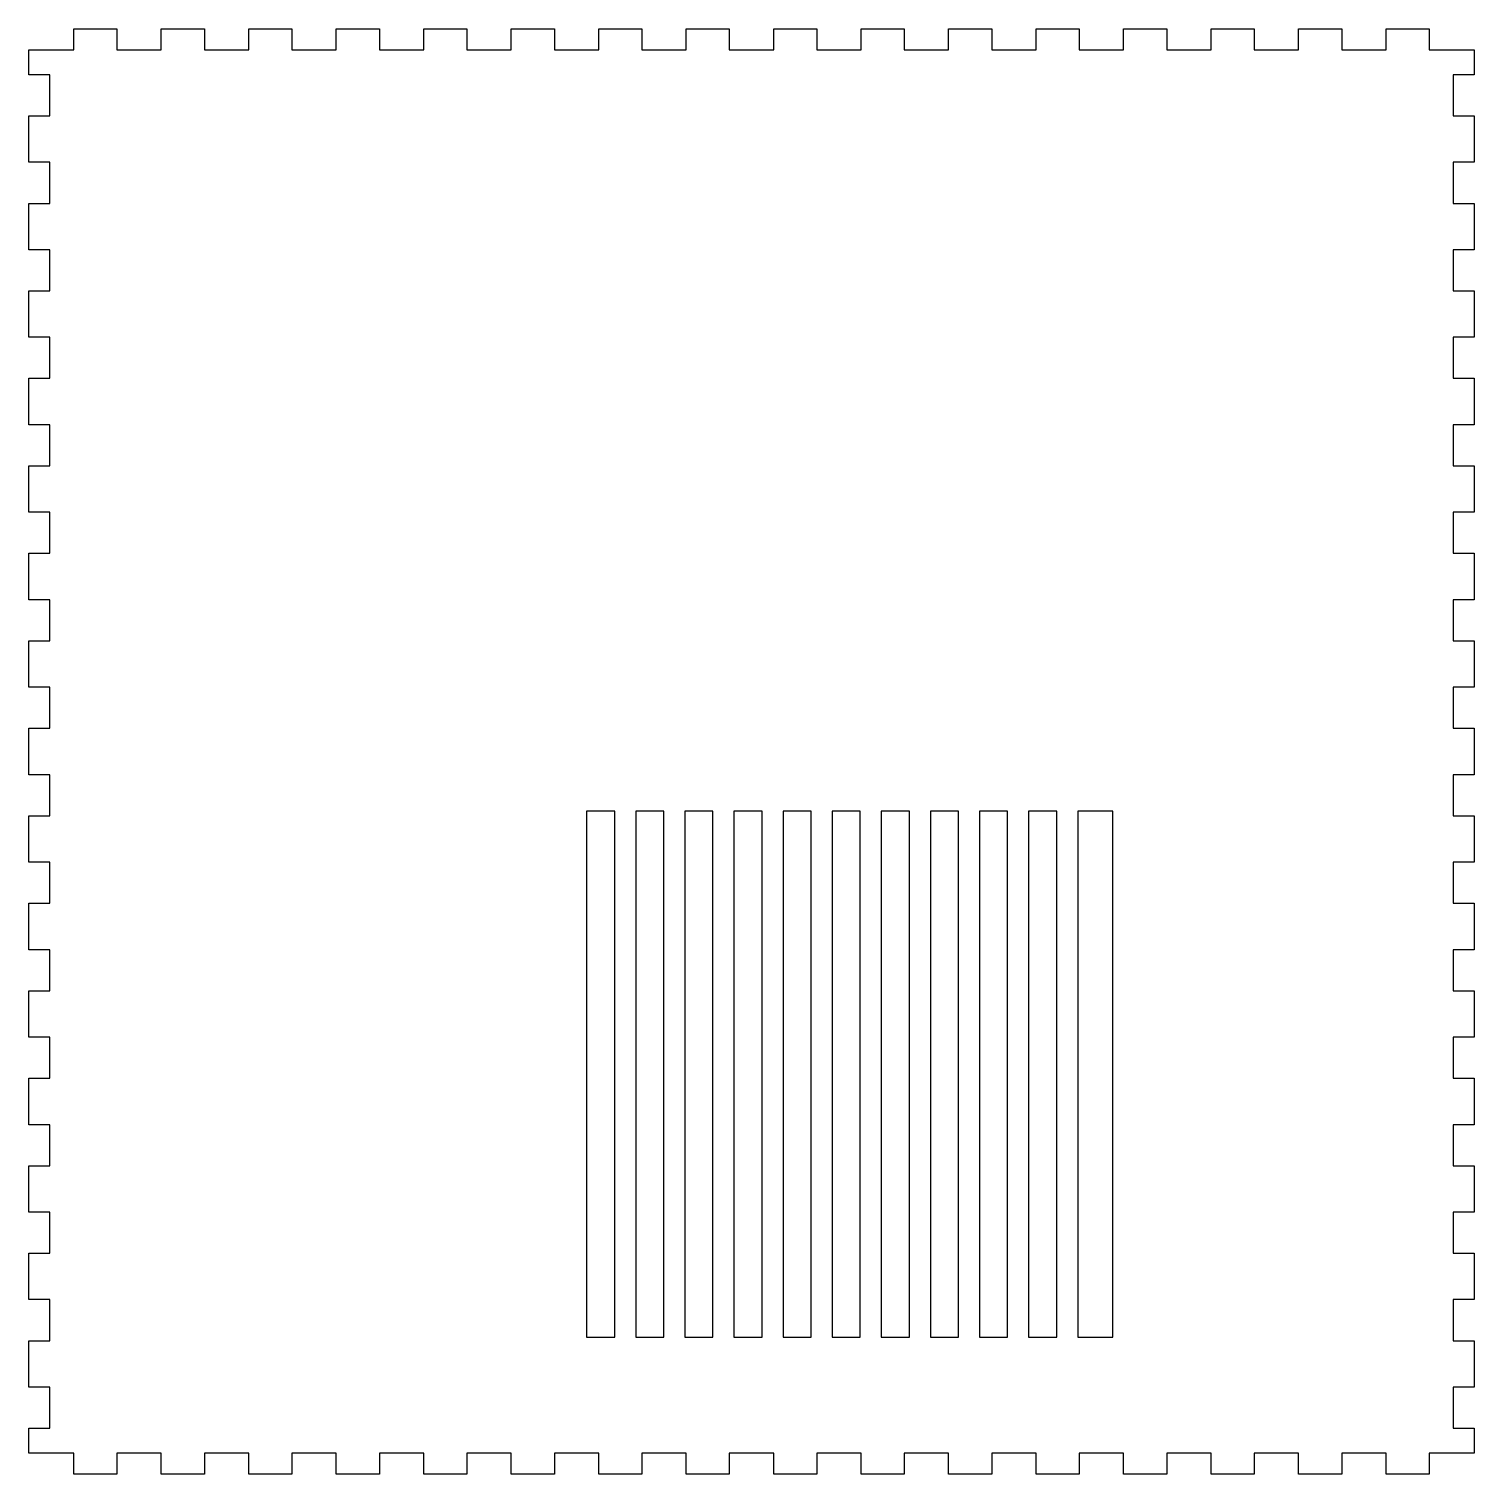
# Model space of a CAD drawing. Extents: x 0 to 206, y 0 to 207.
import ezdxf

# ---------------------------------------------------------------- set-up
doc = ezdxf.new("R2010")
doc.units = 0
doc.layers.add('Layer_1', color=7, linetype='CONTINUOUS')

msp = doc.modelspace()

# ---------------------------------------------------------------- linework, layer by layer
at = {"layer": 'Layer_1', "color": 7}
for points in [[(0.5, 203.500005), (6.89559, 203.500005), (6.89559, 206.500005), (13.04559, 206.500005), (13.04559, 203.500005), (19.36618, 203.500005), (19.36618, 206.500005), (25.51618, 206.500005), (25.51618, 203.500005), (31.83676, 203.500005), (31.83676, 206.500005), (37.98676, 206.500005), (37.98676, 203.500005), (44.30735, 203.500005), (44.30735, 206.500005), (50.45735, 206.500005), (50.45735, 203.500005), (56.77794, 203.500005), (56.77794, 206.500005), (62.92794, 206.500005), (62.92794, 203.500005), (69.24853, 203.500005), (69.24853, 206.500005), (75.39853, 206.500005), (75.39853, 203.500005), (81.71912, 203.500005), (81.71912, 206.500005), (87.86912, 206.500005), (87.86912, 203.500005), (94.18971, 203.500005), (94.18971, 206.500005), (100.33971, 206.500005), (100.33971, 203.500005), (106.66029, 203.500005), (106.66029, 206.500005), (112.81029, 206.500005), (112.81029, 203.500005), (119.13088, 203.500005), (119.13088, 206.500005), (125.28088, 206.500005), (125.28088, 203.500005), (131.60147, 203.500005), (131.60147, 206.500005), (137.75147, 206.500005), (137.75147, 203.500005), (144.07206, 203.500005), (144.07206, 206.500005), (150.22206, 206.500005), (150.22206, 203.500005), (156.54265, 203.500005), (156.54265, 206.500005), (162.69265, 206.500005), (162.69265, 203.500005), (169.01324, 203.500005), (169.01324, 206.500005), (175.16324, 206.500005), (175.16324, 203.500005), (181.48382, 203.500005), (181.48382, 206.500005), (187.63382, 206.500005), (187.63382, 203.500005), (193.95441, 203.500005), (193.95441, 206.500005), (200.10441, 206.500005), (200.10441, 203.500005), (206.5, 203.500005), (206.5, 199.954415), (203.5, 199.954415), (203.5, 194.10442), (206.5, 194.10442), (206.5, 187.48382), (203.5, 187.48382), (203.5, 181.63383), (206.5, 181.63383), (206.5, 175.01324), (203.5, 175.01324), (203.5, 169.16324), (206.5, 169.16324), (206.5, 162.54266), (203.5, 162.54266), (203.5, 156.69265), (206.5, 156.69265), (206.5, 150.07207), (203.5, 150.07207), (203.5, 144.22206), (206.5, 144.22206), (206.5, 137.60148), (203.5, 137.60148), (203.5, 131.75148), (206.5, 131.75148), (206.5, 125.13088), (203.5, 125.13088), (203.5, 119.28088), (206.5, 119.28088), (206.5, 112.66029), (203.5, 112.66029), (203.5, 106.81029), (206.5, 106.81029), (206.5, 100.18972), (203.5, 100.18972), (203.5, 94.33972), (206.5, 94.33972), (206.5, 87.71913), (203.5, 87.71913), (203.5, 81.86913), (206.5, 81.86913), (206.5, 75.24854), (203.5, 75.24854), (203.5, 69.39854), (206.5, 69.39854), (206.5, 62.77795), (203.5, 62.77795), (203.5, 56.92795), (206.5, 56.92795), (206.5, 50.30736), (203.5, 50.30736), (203.5, 44.45736), (206.5, 44.45736), (206.5, 37.83677), (203.5, 37.83677), (203.5, 31.98677), (206.5, 31.98677), (206.5, 25.36619), (203.5, 25.36619), (203.5, 19.51619), (206.5, 19.51619), (206.5, 12.89559), (203.5, 12.89559), (203.5, 7.04559), (206.5, 7.04559), (206.5, 3.5), (200.10441, 3.5), (200.10441, 0.5), (193.95441, 0.5), (193.95441, 3.5), (187.63382, 3.5), (187.63382, 0.5), (181.48382, 0.5), (181.48382, 3.5), (175.16324, 3.5), (175.16324, 0.5), (169.01324, 0.5), (169.01324, 3.5), (162.69265, 3.5), (162.69265, 0.5), (156.54265, 0.5), (156.54265, 3.5), (150.22206, 3.5), (150.22206, 0.5), (144.07206, 0.5), (144.07206, 3.5), (137.75147, 3.5), (137.75147, 0.5), (131.60147, 0.5), (131.60147, 3.5), (125.28088, 3.5), (125.28088, 0.5), (119.13088, 0.5), (119.13088, 3.5), (112.81029, 3.5), (112.81029, 0.5), (106.66029, 0.5), (106.66029, 3.5), (100.33971, 3.5), (100.33971, 0.5), (94.18971, 0.5), (94.18971, 3.5), (87.86912, 3.5), (87.86912, 0.5), (81.71912, 0.5), (81.71912, 3.5), (75.39853, 3.5), (75.39853, 0.5), (69.24853, 0.5), (69.24853, 3.5), (62.92794, 3.5), (62.92794, 0.5), (56.77794, 0.5), (56.77794, 3.5), (50.45735, 3.5), (50.45735, 0.5), (44.30735, 0.5), (44.30735, 3.5), (37.98676, 3.5), (37.98676, 0.5), (31.83676, 0.5), (31.83676, 3.5), (25.51618, 3.5), (25.51618, 0.5), (19.36618, 0.5), (19.36618, 3.5), (13.04559, 3.5), (13.04559, 0.5), (6.89559, 0.5), (6.89559, 3.5), (0.5, 3.5), (0.5, 7.04559), (3.5, 7.04559), (3.5, 12.89559), (0.5, 12.89559), (0.5, 19.51619), (3.5, 19.51619), (3.5, 25.36618), (0.5, 25.36618), (0.5, 31.98677), (3.5, 31.98677), (3.5, 37.83677), (0.5, 37.83677), (0.5, 44.45735), (3.5, 44.45735), (3.5, 50.30735), (0.5, 50.30735), (0.5, 56.92794), (3.5, 56.92794), (3.5, 62.77795), (0.5, 62.77795), (0.5, 69.39853), (3.5, 69.39853), (3.5, 75.24853), (0.5, 75.24853), (0.5, 81.86913), (3.5, 81.86913), (3.5, 87.71913), (0.5, 87.71913), (0.5, 94.33971), (3.5, 94.33971), (3.5, 100.18971), (0.5, 100.18971), (0.5, 106.81029), (3.5, 106.81029), (3.5, 112.66029), (0.5, 112.66029), (0.5, 119.28088), (3.5, 119.28088), (3.5, 125.13089), (0.5, 125.13089), (0.5, 131.75148), (3.5, 131.75148), (3.5, 137.60148), (0.5, 137.60148), (0.5, 144.22206), (3.5, 144.22206), (3.5, 150.07207), (0.5, 150.07207), (0.5, 156.69265), (3.5, 156.69265), (3.5, 162.54266), (0.5, 162.54266), (0.5, 169.16324), (3.5, 169.16324), (3.5, 175.01325), (0.5, 175.01325), (0.5, 181.63383), (3.5, 181.63383), (3.5, 187.48382), (0.5, 187.48382), (0.5, 194.10441), (3.5, 194.10441), (3.5, 199.954415), (0.5, 199.954415)], [(80, 95.00007), (80, 20), (83.99976, 20), (83.99976, 95.00007)], [(87.00009, 95.00007), (87.00009, 20), (90.99985, 20), (90.99985, 95.00007)], [(94.00018, 95.00007), (94.00018, 20), (97.99994, 20), (97.99994, 95.00007)], [(100.99975, 95.00007), (100.99975, 20), (105.00003, 20), (105.00003, 95.00007)], [(107.99984, 95.00007), (107.99984, 20), (112.00012, 20), (112.00012, 95.00007)], [(114.99993, 95.00007), (114.99993, 20), (119.0002, 20), (119.0002, 95.00007)], [(122.00002, 95.00007), (122.00002, 20), (125.99978, 20), (125.99978, 95.00007)], [(129.00011, 95.00007), (129.00011, 20), (132.99987, 20), (132.99987, 95.00007)], [(136.0002, 95.00007), (136.0002, 20), (139.99996, 20), (139.99996, 95.00007)], [(142.99978, 95.00007), (142.99978, 20), (147.00005, 20), (147.00005, 95.00007)], [(149.99987, 95.00007), (149.99987, 20), (155.00007, 20), (155.00007, 95.00007)]]:
    msp.add_lwpolyline(points, close=True, dxfattribs=at)

doc.saveas('drawing.dxf')
